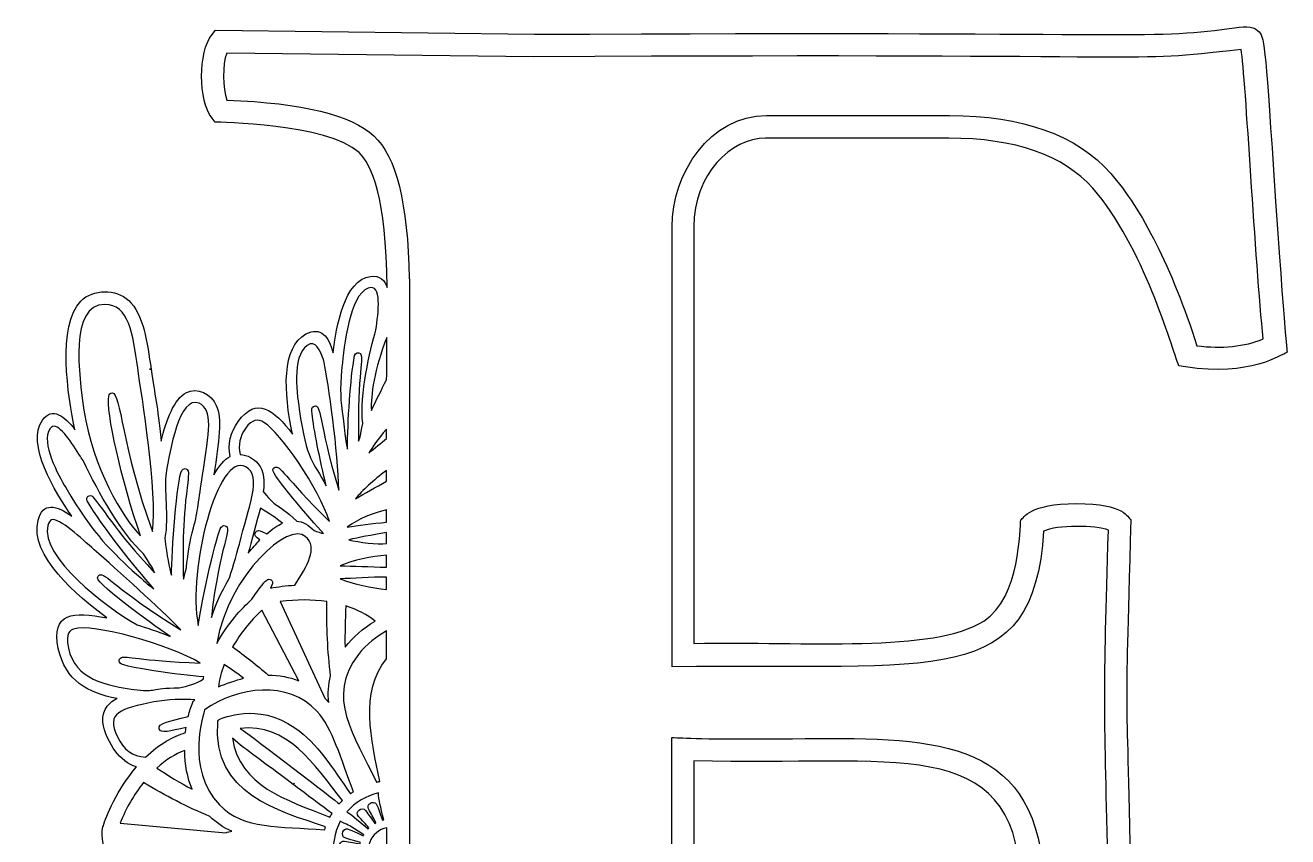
# Model space of a CAD drawing. Header units: millimetres. Extents: x -471 to 1551, y -2688 to 316.
# Drawn here: x 397.4 to 500.4, y -521.6 to -455.4 of the extents above; entities that cross this region are included whole.
import ezdxf

# ---------------------------------------------------------------- set-up
doc = ezdxf.new("R2010")
doc.units = ezdxf.units.MM
doc.header["$MEASUREMENT"] = 0
doc.layers.add('Layer 1', color=7, linetype='Continuous')

msp = doc.modelspace()

# ---------------------------------------------------------------- linework, layer by layer
at = {"layer": 'Layer 1', "color": 250}
for points, knots in [([(499.2874, -467.2143), (498.5871, -456.7831), (498.5503, -456.304), (498.0158, -455.8248), (498.0158, -455.8248), (497.4998, -455.3824), (496.8916, -455.4746), (495.6752, -455.6404), (495.6752, -455.6404), (488.9669, -456.5804), (488.5983, -455.8616), (438.9858, -456.1196), (438.9858, -456.1196), (438.9858, -456.1196), (412.9448, -455.7878), (412.9448, -455.7878), (412.9448, -455.7878), (412.9448, -455.7878), (412.6684, -456.138), (412.6684, -456.138), (412.6684, -456.138), (411.5257, -457.5755), (411.5257, -461.5194), (412.6684, -462.957), (412.6684, -462.957), (412.6684, -462.957), (412.9264, -463.2887), (412.9264, -463.2887), (412.9264, -463.2887), (413.1107, -463.3072), (422.049, -463.3624), (424.6661, -465.7767), (424.6661, -465.7767), (425.6797, -466.7167), (426.8961, -469.3889), (426.9513, -476.7792), (426.9513, -476.7792), (426.767, -476.171), (426.38, -475.784), (425.5875, -475.8761), (425.5875, -475.8761), (423.4681, -476.1341), (422.8047, -479.9859), (422.5467, -482.1053), (422.5467, -482.1053), (422.1965, -480.7784), (421.533, -479.9491), (420.3351, -480.5757), (420.3351, -480.5757), (418.3632, -481.6078), (418.4737, -485.3489), (419.2478, -488.74), (419.2478, -488.74), (417.6997, -486.7496), (416.2991, -485.6438), (414.8062, -487.7079), (414.8062, -487.7079), (414.1428, -488.6478), (413.9401, -489.5693), (414.1428, -490.5644), (414.1428, -490.5644), (413.682, -490.8224), (413.2397, -491.32), (412.8158, -492.0572), (412.8158, -492.0572), (413.2397, -489.3112), (413.4978, -487.4683), (413.0185, -486.3993), (413.0185, -486.3993), (412.6131, -485.4779), (411.452, -484.9066), (410.5858, -485.3489), (410.5858, -485.3489), (409.5722, -485.8465), (408.9271, -487.6341), (408.5217, -489.3112), (408.5217, -489.3112), (408.2084, -486.3256), (408.0057, -485.6437), (407.7108, -483.4505), (407.7108, -483.4505), (407.7108, -483.4505), (407.5633, -483.4508), (407.5633, -483.4508), (407.5633, -483.4508), (407.5633, -483.4508), (407.6923, -483.4323), (407.6923, -483.4323), (407.6923, -483.4323), (407.3975, -481.3129), (407.0657, -478.917), (405.8678, -477.8297), (405.8678, -477.8297), (404.8357, -476.9083), (402.9743, -476.8714), (401.9607, -477.885), (401.9607, -477.885), (400.0256, -479.857), (400.8918, -485.6992), (401.4815, -488.3899), (401.4815, -488.3899), (400.6522, -487.2842), (399.6386, -486.4917), (398.8277, -487.5975), (398.8277, -487.5975), (397.427, -489.4957), (399.8966, -493.495), (401.2235, -495.4485), (401.2235, -495.4485), (399.9888, -494.527), (398.8461, -494.269), (398.4775, -495.7803), (398.4775, -495.7803), (397.7404, -498.6553), (401.6843, -501.9726), (404.0801, -503.7419), (404.0801, -503.7419), (401.3341, -503.1889), (399.528, -503.318), (400.1178, -506.2299), (400.1178, -506.2299), (400.7444, -508.9022), (402.4768, -509.8421), (404.9279, -510.3213), (404.9279, -510.3213), (404.3934, -510.5793), (403.6562, -511.1137), (403.7668, -512.238), (403.7668, -512.238), (403.8405, -513.0489), (404.3934, -514.0994), (404.7436, -514.5601), (404.7436, -514.5601), (405.2412, -515.2421), (405.8125, -515.6844), (406.4943, -515.9055), (406.4943, -515.9055), (404.9831, -517.6932), (403.951, -520.0153), (403.8036, -520.7156), (403.8036, -520.7156), (403.8036, -520.7156), (403.7668, -520.7893), (403.7668, -520.7893), (403.7668, -520.7893), (403.2876, -522.19), (405.1306, -526.3735), (406.7708, -528.2718), (406.7708, -528.2718), (406.4575, -528.6772), (406.439, -529.3591), (407.0104, -529.9489), (407.0104, -529.9489), (406.5681, -530.1332), (406.2548, -530.4465), (406.1443, -530.815), (406.1443, -530.815), (405.9046, -531.46), (406.347, -531.8471), (406.3839, -531.8471), (406.3839, -531.8471), (406.605, -532.0867), (406.9552, -532.2526), (407.3606, -532.3079), (407.3606, -532.3079), (406.6972, -533.5979), (407.8398, -534.7221), (409.1483, -533.8928), (409.1483, -533.8928), (409.3326, -535.1644), (410.2726, -535.2382), (410.4384, -534.7774), (410.4384, -534.7774), (410.5121, -535.2566), (411.0282, -538.6108), (412.8158, -541.0251), (412.8158, -541.0251), (411.3967, -541.707), (409.8487, -542.61), (409.5538, -544.1581), (409.5538, -544.1581), (409.259, -545.5772), (410.3463, -545.9458), (411.7838, -545.743), (411.7838, -545.743), (407.9136, -547.7519), (405.9416, -548.6733), (405.8311, -550.3504), (405.8311, -550.3504), (405.7389, -551.6589), (406.9369, -551.8432), (408.2269, -551.6037), (408.2269, -551.6037), (406.7526, -552.6726), (405.8495, -553.3361), (404.0618, -554.4602), (404.0618, -554.4602), (401.924, -555.8978), (399.4176, -557.0588), (400.0995, -559.6758), (400.0995, -559.6758), (401.2421, -564.0436), (409.1484, -560.7631), (414.5667, -555.0315), (414.5667, -555.0315), (414.1244, -555.9346), (413.3873, -557.2799), (412.9818, -558.3489), (412.9818, -558.3489), (412.3552, -558.9386), (411.8023, -559.9154), (411.8392, -561.574), (411.8392, -561.574), (411.876, -563.3617), (412.5027, -564.5781), (413.6821, -565.1678), (413.6821, -565.1678), (413.6821, -565.1678), (413.8848, -565.2784), (413.8848, -565.2784), (413.8848, -565.2784), (413.8848, -565.2784), (414.106, -565.2784), (414.106, -565.2784), (414.106, -565.2784), (442.764, -564.5781), (462.281, -565.2231), (466.7778, -565.2784), (466.7778, -565.2784), (466.9068, -565.1494), (468.6945, -564.4675), (468.6945, -561.5188), (468.6945, -561.5188), (468.6945, -558.5885), (466.8699, -557.8882), (466.7594, -557.7776), (466.7594, -557.7776), (462.2073, -557.5933), (459.4612, -557.6118), (455.9412, -555.5108), (455.9412, -555.5108), (452.4396, -553.4282), (451.9973, -548.1573), (451.9973, -543.7895), (451.9973, -543.7895), (451.9973, -543.7895), (451.9971, -515.4076), (451.9971, -515.4076), (451.9971, -515.4076), (468.4547, -515.85), (478.0012, -513.0855), (478.6647, -525.12), (478.6647, -525.12), (478.6647, -525.12), (478.6831, -525.4702), (478.6831, -525.4702), (478.6831, -525.4702), (478.9411, -525.6176), (479.3098, -526.7971), (483.2352, -526.7971), (483.2352, -526.7971), (487.1976, -526.7971), (487.4187, -525.5255), (487.6399, -525.378), (487.6399, -525.378), (487.2529, -506.3402), (487.1423, -514.8731), (487.6399, -495.7248), (487.6399, -495.7248), (487.3634, -495.5589), (487.1976, -494.4163), (483.2168, -494.4163), (483.2168, -494.4163), (479.2913, -494.4163), (478.9411, -495.5958), (478.6647, -495.7432), (478.6647, -495.7432), (478.5541, -496.3514), (478.6831, -502.0462), (475.6422, -503.9997), (475.6422, -503.9997), (471.5324, -506.6167), (461.175, -505.6399), (451.9786, -505.8242), (451.9786, -505.8242), (451.9786, -505.8242), (451.9787, -471.8401), (451.9787, -471.8401), (451.9787, -471.8401), (451.9787, -467.5091), (455.0195, -464.5973), (457.8393, -464.5973), (457.8393, -464.5973), (457.8393, -464.5973), (472.7857, -464.5973), (472.7857, -464.5973), (472.7857, -464.5973), (478.1855, -464.5973), (482.1479, -465.9795), (484.5437, -468.6887), (484.5437, -468.6887), (488.672, -473.3698), (490.9757, -481.6815), (491.5654, -483.1744), (491.5654, -483.1744), (491.5654, -483.1744), (492.1183, -483.2665), (492.1183, -483.2665), (492.1183, -483.2665), (497.3523, -484.0958), (499.9693, -482.216), (500.3747, -482.087), (500.3747, -482.087), (500.4485, -482.087), (500.2458, -481.6631), (499.2874, -467.2143)], [0, 0, 0, 0, 0.0125, 0.0125, 0.0125, 0.0125, 0.025, 0.025, 0.025, 0.025, 0.0375, 0.0375, 0.0375, 0.0375, 0.05, 0.05, 0.05, 0.05, 0.0625, 0.0625, 0.0625, 0.0625, 0.075, 0.075, 0.075, 0.075, 0.0875, 0.0875, 0.0875, 0.0875, 0.1, 0.1, 0.1, 0.1, 0.1125, 0.1125, 0.1125, 0.1125, 0.125, 0.125, 0.125, 0.125, 0.1375, 0.1375, 0.1375, 0.1375, 0.15, 0.15, 0.15, 0.15, 0.1625, 0.1625, 0.1625, 0.1625, 0.175, 0.175, 0.175, 0.175, 0.1875, 0.1875, 0.1875, 0.1875, 0.2, 0.2, 0.2, 0.2, 0.2125, 0.2125, 0.2125, 0.2125, 0.225, 0.225, 0.225, 0.225, 0.2375, 0.2375, 0.2375, 0.2375, 0.25, 0.25, 0.25, 0.25, 0.2625, 0.2625, 0.2625, 0.2625, 0.275, 0.275, 0.275, 0.275, 0.2875, 0.2875, 0.2875, 0.2875, 0.3, 0.3, 0.3, 0.3, 0.3125, 0.3125, 0.3125, 0.3125, 0.325, 0.325, 0.325, 0.325, 0.3375, 0.3375, 0.3375, 0.3375, 0.35, 0.35, 0.35, 0.35, 0.3625, 0.3625, 0.3625, 0.3625, 0.375, 0.375, 0.375, 0.375, 0.3875, 0.3875, 0.3875, 0.3875, 0.4, 0.4, 0.4, 0.4, 0.4125, 0.4125, 0.4125, 0.4125, 0.425, 0.425, 0.425, 0.425, 0.4375, 0.4375, 0.4375, 0.4375, 0.45, 0.45, 0.45, 0.45, 0.4625, 0.4625, 0.4625, 0.4625, 0.475, 0.475, 0.475, 0.475, 0.4875, 0.4875, 0.4875, 0.4875, 0.5, 0.5, 0.5, 0.5, 0.5125, 0.5125, 0.5125, 0.5125, 0.525, 0.525, 0.525, 0.525, 0.5375, 0.5375, 0.5375, 0.5375, 0.55, 0.55, 0.55, 0.55, 0.5625, 0.5625, 0.5625, 0.5625, 0.575, 0.575, 0.575, 0.575, 0.5875, 0.5875, 0.5875, 0.5875, 0.6, 0.6, 0.6, 0.6, 0.6125, 0.6125, 0.6125, 0.6125, 0.625, 0.625, 0.625, 0.625, 0.6375, 0.6375, 0.6375, 0.6375, 0.65, 0.65, 0.65, 0.65, 0.6625, 0.6625, 0.6625, 0.6625, 0.675, 0.675, 0.675, 0.675, 0.6875, 0.6875, 0.6875, 0.6875, 0.7, 0.7, 0.7, 0.7, 0.7125, 0.7125, 0.7125, 0.7125, 0.725, 0.725, 0.725, 0.725, 0.7375, 0.7375, 0.7375, 0.7375, 0.75, 0.75, 0.75, 0.75, 0.7625, 0.7625, 0.7625, 0.7625, 0.775, 0.775, 0.775, 0.775, 0.7875, 0.7875, 0.7875, 0.7875, 0.8, 0.8, 0.8, 0.8, 0.8125, 0.8125, 0.8125, 0.8125, 0.825, 0.825, 0.825, 0.825, 0.8375, 0.8375, 0.8375, 0.8375, 0.85, 0.85, 0.85, 0.85, 0.8625, 0.8625, 0.8625, 0.8625, 0.875, 0.875, 0.875, 0.875, 0.8875, 0.8875, 0.8875, 0.8875, 0.9, 0.9, 0.9, 0.9, 0.9125, 0.9125, 0.9125, 0.9125, 0.925, 0.925, 0.925, 0.925, 0.9375, 0.9375, 0.9375, 0.9375, 0.95, 0.95, 0.95, 0.95, 0.9625, 0.9625, 0.9625, 0.9625, 0.975, 0.975, 0.975, 0.975, 1, 1, 1, 1]), ([(493.0398, -481.5341), (490.9573, -475.139), (488.5799, -470.421), (485.9997, -467.4723), (485.9997, -467.4723), (483.2352, -464.3393), (478.8306, -462.7543), (472.8594, -462.7543), (472.8594, -462.7543), (472.8594, -462.7543), (457.913, -462.7543), (457.913, -462.7543), (457.913, -462.7543), (453.3056, -462.7543), (450.2094, -467.4539), (450.2094, -471.8401), (450.2094, -471.8401), (450.2094, -471.8401), (450.2094, -507.7226), (450.2094, -507.7226), (450.2094, -507.7226), (471.9748, -507.483), (479.6968, -509.584), (480.5262, -496.6648), (480.5262, -496.6648), (481.5951, -496.1488), (484.8203, -496.1857), (485.8154, -496.5727), (485.8154, -496.5727), (485.3916, -509.9894), (485.4468, -511.3532), (485.8154, -524.6409), (485.8154, -524.6409), (484.8386, -525.0832), (481.5766, -525.1017), (480.5077, -524.5856), (480.5077, -524.5856), (479.6784, -513.3252), (471.256, -513.5094), (460.0324, -513.6016), (460.0324, -513.6016), (452.4394, -513.6752), (451.2047, -513.5279), (450.191, -513.5094), (450.191, -513.5094), (450.191, -513.5094), (450.191, -543.7892), (450.191, -543.7892), (450.191, -543.7892), (450.191, -548.6362), (450.7439, -554.5336), (455.0379, -557.0954), (455.0379, -557.0954), (458.6317, -559.2516), (461.3224, -559.3991), (466.2063, -559.6018), (466.2063, -559.6018), (467.1094, -560.3389), (467.1094, -562.6611), (466.2431, -563.4351), (466.2431, -563.4351), (448.735, -563.0112), (431.7429, -563.0112), (414.327, -563.4351), (414.327, -563.4351), (413.4977, -562.8269), (413.3871, -560.2836), (414.3638, -559.6018), (414.3638, -559.6018), (419.303, -559.3991), (421.662, -559.1963), (424.7766, -557.0584), (424.7766, -557.0584), (428.7758, -554.3124), (428.8127, -547.9542), (428.7942, -542.8124), (428.7942, -542.8124), (428.7942, -542.7939), (428.7942, -476.5211), (428.7758, -476.0788), (428.7758, -476.0788), (428.7758, -476.0788), (428.7758, -476.0788), (428.7573, -476.0603), (428.7573, -476.0603), (428.6467, -469.9048), (427.6884, -466.0715), (425.8823, -464.4128), (425.8823, -464.4128), (424.0209, -462.6989), (420.0954, -461.7405), (413.8846, -461.4825), (413.8846, -461.4825), (413.516, -460.561), (413.516, -458.589), (413.8662, -457.6492), (413.8662, -457.6492), (413.8662, -457.6492), (438.9304, -457.9625), (438.9304, -457.9625), (438.9304, -457.9625), (493.9243, -457.6492), (486.1286, -458.5338), (496.6519, -457.3543), (496.6519, -457.3543), (497.002, -459.658), (497.813, -474.7703), (498.4396, -480.9811), (498.4396, -480.9811), (496.91, -481.6078), (495.0855, -481.7921), (493.0398, -481.5341)], [0, 0, 0, 0, 0.03448276, 0.03448276, 0.03448276, 0.03448276, 0.06896552, 0.06896552, 0.06896552, 0.06896552, 0.10344828, 0.10344828, 0.10344828, 0.10344828, 0.13793103, 0.13793103, 0.13793103, 0.13793103, 0.17241379, 0.17241379, 0.17241379, 0.17241379, 0.20689655, 0.20689655, 0.20689655, 0.20689655, 0.24137931, 0.24137931, 0.24137931, 0.24137931, 0.27586207, 0.27586207, 0.27586207, 0.27586207, 0.31034483, 0.31034483, 0.31034483, 0.31034483, 0.34482759, 0.34482759, 0.34482759, 0.34482759, 0.37931034, 0.37931034, 0.37931034, 0.37931034, 0.4137931, 0.4137931, 0.4137931, 0.4137931, 0.44827586, 0.44827586, 0.44827586, 0.44827586, 0.48275862, 0.48275862, 0.48275862, 0.48275862, 0.51724138, 0.51724138, 0.51724138, 0.51724138, 0.55172414, 0.55172414, 0.55172414, 0.55172414, 0.5862069, 0.5862069, 0.5862069, 0.5862069, 0.62068966, 0.62068966, 0.62068966, 0.62068966, 0.65517241, 0.65517241, 0.65517241, 0.65517241, 0.68965517, 0.68965517, 0.68965517, 0.68965517, 0.72413793, 0.72413793, 0.72413793, 0.72413793, 0.75862069, 0.75862069, 0.75862069, 0.75862069, 0.79310345, 0.79310345, 0.79310345, 0.79310345, 0.82758621, 0.82758621, 0.82758621, 0.82758621, 0.86206897, 0.86206897, 0.86206897, 0.86206897, 0.89655172, 0.89655172, 0.89655172, 0.89655172, 0.93103448, 0.93103448, 0.93103448, 0.93103448, 1, 1, 1, 1]), ([(423.2654, -483.2664), (423.4497, -481.6078), (423.8735, -477.4058), (425.4032, -476.8345), (425.4032, -476.8345), (426.6011, -476.3922), (426.2141, -478.8802), (426.0482, -480.244), (426.0482, -480.244), (425.5506, -481.9027), (424.7028, -485.4964), (424.9609, -487.8922), (424.9609, -487.8922), (424.7582, -488.9612), (424.8134, -488.869), (424.6291, -489.3298), (424.6291, -489.3298), (424.537, -483.5613), (425.0714, -482.4924), (424.7766, -482.1791), (424.7766, -482.1791), (424.6291, -482.0133), (424.3527, -482.1054), (424.2974, -482.3266), (424.2974, -482.3266), (423.9473, -484.2433), (423.7261, -487.7449), (423.7261, -489.9749), (423.7261, -489.9749), (423.5418, -489.2929), (423.6524, -489.7906), (423.3575, -487.4316), (423.3575, -487.4316), (423.1548, -485.865), (423.081, -485.349), (423.2654, -483.2664)], [0, 0, 0, 0, 0.1, 0.1, 0.1, 0.1, 0.2, 0.2, 0.2, 0.2, 0.3, 0.3, 0.3, 0.3, 0.4, 0.4, 0.4, 0.4, 0.5, 0.5, 0.5, 0.5, 0.6, 0.6, 0.6, 0.6, 0.7, 0.7, 0.7, 0.7, 0.8, 0.8, 0.8, 0.8, 1, 1, 1, 1]), ([(403.9142, -478.1614), (405.8678, -478.143), (406.2179, -480.5573), (406.605, -483.3401), (406.605, -483.3401), (406.9183, -485.5517), (408.2083, -493.458), (407.8213, -496.7016), (407.8213, -496.7016), (405.278, -489.8273), (405.2596, -485.3858), (404.5225, -485.3858), (404.5225, -485.3858), (404.375, -485.3858), (404.2645, -485.4965), (404.246, -485.6439), (404.246, -485.6439), (404.0064, -486.7865), (405.2596, -492.5734), (406.8446, -497.0518), (406.8446, -497.0518), (405.407, -495.6327), (402.8822, -491.4123), (402.2188, -486.7865), (402.2188, -486.7865), (401.7948, -483.9115), (401.0392, -478.1799), (403.9142, -478.1614)], [0, 0, 0, 0, 0.125, 0.125, 0.125, 0.125, 0.25, 0.25, 0.25, 0.25, 0.375, 0.375, 0.375, 0.375, 0.5, 0.5, 0.5, 0.5, 0.625, 0.625, 0.625, 0.625, 0.75, 0.75, 0.75, 0.75, 1, 1, 1, 1]), ([(426.9328, -480.8706), (426.9328, -482.0501), (426.9328, -483.1928), (426.9144, -484.3169), (426.9144, -484.3169), (426.4721, -485.1462), (426.0666, -485.994), (425.6796, -486.8049), (425.6796, -486.8049), (425.5875, -485.6439), (425.9377, -483.377), (426.9328, -480.8706)], [0, 0, 0, 0, 0.25, 0.25, 0.25, 0.25, 0.5, 0.5, 0.5, 0.5, 1, 1, 1, 1]), ([(420.6852, -481.3867), (421.2381, -481.184), (421.6988, -482.345), (421.8094, -482.8979), (421.8094, -482.8979), (422.1596, -484.4644), (422.9705, -490.2697), (423.0074, -493.329), (423.0074, -493.329), (421.2934, -487.5237), (421.6251, -486.2336), (420.9985, -486.4732), (420.9985, -486.4732), (420.7773, -486.5469), (420.7958, -486.7681), (420.8326, -487.0999), (420.8326, -487.0999), (420.9433, -488.2056), (421.4777, -490.9148), (421.9937, -492.9789), (421.9937, -492.9789), (420.888, -490.8779), (420.4088, -491.0438), (419.7822, -486.7128), (419.7822, -486.7128), (419.561, -485.1832), (419.1739, -481.9395), (420.6852, -481.3867)], [0, 0, 0, 0, 0.125, 0.125, 0.125, 0.125, 0.25, 0.25, 0.25, 0.25, 0.375, 0.375, 0.375, 0.375, 0.5, 0.5, 0.5, 0.5, 0.625, 0.625, 0.625, 0.625, 0.75, 0.75, 0.75, 0.75, 1, 1, 1, 1]), ([(408.9271, -491.8915), (409.222, -490.1407), (409.996, -485.5333), (411.6178, -486.2336), (411.6178, -486.2336), (412.7789, -486.7312), (412.4471, -488.5189), (411.8943, -492.0943), (411.8943, -492.0943), (411.5625, -494.1768), (411.5257, -495.0246), (411.1571, -496.3884), (411.1571, -496.3884), (410.8438, -497.4757), (410.6411, -498.8395), (410.5858, -499.5582), (410.5858, -499.5582), (410.5858, -499.5767), (410.6043, -499.6872), (410.3278, -500.5903), (410.3278, -500.5903), (410.291, -498.4525), (410.2541, -496.0382), (410.6411, -493.0895), (410.6411, -493.0895), (410.7701, -491.9469), (410.7517, -491.8363), (410.7148, -491.7626), (410.7148, -491.7626), (410.6595, -491.523), (410.3094, -491.4861), (410.1988, -491.7257), (410.1988, -491.7257), (409.8118, -492.3707), (409.3695, -498.3972), (409.351, -500.2586), (409.351, -500.2586), (409.1667, -499.632), (408.9824, -498.7105), (408.8166, -497.2178), (408.8166, -497.2178), (409.1667, -495.5405), (408.706, -493.1631), (408.9271, -491.8915)], [0, 0, 0, 0, 0.08333333, 0.08333333, 0.08333333, 0.08333333, 0.16666667, 0.16666667, 0.16666667, 0.16666667, 0.25, 0.25, 0.25, 0.25, 0.33333333, 0.33333333, 0.33333333, 0.33333333, 0.41666667, 0.41666667, 0.41666667, 0.41666667, 0.5, 0.5, 0.5, 0.5, 0.58333333, 0.58333333, 0.58333333, 0.58333333, 0.66666667, 0.66666667, 0.66666667, 0.66666667, 0.75, 0.75, 0.75, 0.75, 0.83333333, 0.83333333, 0.83333333, 0.83333333, 1, 1, 1, 1]), ([(400.726, -493.1078), (400.1547, -492.1126), (398.6434, -489.4587), (399.4544, -488.2977), (399.4544, -488.2977), (399.5281, -488.2056), (399.6018, -488.1319), (399.6755, -488.1134), (399.6755, -488.1134), (400.2284, -487.9107), (401.2973, -489.5693), (401.9239, -490.5646), (401.9239, -490.5646), (402.0161, -490.712), (402.1266, -490.8594), (402.2188, -491.0069), (402.2188, -491.0069), (403.3061, -493.3843), (405.4071, -497.0518), (407.0842, -498.5077), (407.0842, -498.5077), (408.0056, -500.0373), (407.6923, -499.3555), (407.9873, -500.0558), (407.9873, -500.0558), (404.5041, -496.2961), (404.6146, -495.9275), (402.9375, -493.8634), (402.9375, -493.8634), (402.7164, -493.6054), (402.3109, -493.8819), (402.4768, -494.1767), (402.4768, -494.1767), (403.7484, -496.333), (406.2917, -499.5398), (407.932, -501.3643), (407.932, -501.3643), (407.3422, -500.9589), (407.5449, -501.1063), (406.5129, -500.1849), (406.5129, -500.1849), (404.6146, -498.4525), (402.9559, -496.9596), (400.726, -493.1078)], [0, 0, 0, 0, 0.08333333, 0.08333333, 0.08333333, 0.08333333, 0.16666667, 0.16666667, 0.16666667, 0.16666667, 0.25, 0.25, 0.25, 0.25, 0.33333333, 0.33333333, 0.33333333, 0.33333333, 0.41666667, 0.41666667, 0.41666667, 0.41666667, 0.5, 0.5, 0.5, 0.5, 0.58333333, 0.58333333, 0.58333333, 0.58333333, 0.66666667, 0.66666667, 0.66666667, 0.66666667, 0.75, 0.75, 0.75, 0.75, 0.83333333, 0.83333333, 0.83333333, 0.83333333, 1, 1, 1, 1]), ([(415.3959, -488.2793), (415.9488, -487.5052), (416.4095, -487.4869), (416.9072, -487.8002), (416.9072, -487.8002), (418.2709, -488.6479), (421.3856, -493.1447), (422.2517, -495.8724), (422.2517, -495.8724), (418.4368, -492.0759), (418.2341, -491.2834), (417.8102, -491.4493), (417.8102, -491.4493), (417.718, -491.4861), (417.6443, -491.5599), (417.6259, -491.652), (417.6259, -491.652), (417.5337, -492.0574), (420.6852, -495.6881), (421.7725, -496.8675), (421.7725, -496.8675), (421.5514, -496.8122), (421.2749, -496.7201), (420.9984, -496.6095), (420.9984, -496.6095), (420.5377, -496.1488), (420.077, -495.8908), (419.5793, -495.8354), (419.5793, -495.8354), (417.7179, -494.1215), (418.234, -495.0798), (416.8518, -493.4396), (416.8518, -493.4396), (416.9624, -492.6287), (416.9624, -491.7993), (416.4095, -491.1359), (416.4095, -491.1359), (416.1146, -490.7857), (415.5617, -490.4356), (414.9719, -490.3987), (414.9719, -490.3987), (414.7878, -489.6246), (414.9352, -488.9612), (415.3959, -488.2793)], [0, 0, 0, 0, 0.08333333, 0.08333333, 0.08333333, 0.08333333, 0.16666667, 0.16666667, 0.16666667, 0.16666667, 0.25, 0.25, 0.25, 0.25, 0.33333333, 0.33333333, 0.33333333, 0.33333333, 0.41666667, 0.41666667, 0.41666667, 0.41666667, 0.5, 0.5, 0.5, 0.5, 0.58333333, 0.58333333, 0.58333333, 0.58333333, 0.66666667, 0.66666667, 0.66666667, 0.66666667, 0.75, 0.75, 0.75, 0.75, 0.83333333, 0.83333333, 0.83333333, 0.83333333, 1, 1, 1, 1]), ([(426.9144, -489.1086), (426.4905, -489.4404), (425.8823, -489.9196), (425.4768, -490.2881), (425.4768, -490.2881), (425.7165, -489.8273), (426.1588, -489.2008), (426.9144, -488.3346), (426.9144, -488.3346), (426.9144, -488.5926), (426.9144, -488.8506), (426.9144, -489.1086)], [0, 0, 0, 0, 0.25, 0.25, 0.25, 0.25, 0.5, 0.5, 0.5, 0.5, 1, 1, 1, 1]), ([(415.4328, -491.4123), (416.7782, -492.1495), (415.6355, -494.7112), (414.8983, -497.7153), (414.8983, -497.7153), (414.6772, -498.5631), (414.198, -500.1665), (414.0505, -500.5903), (414.0505, -500.5903), (413.4424, -501.5855), (412.9632, -502.636), (412.613, -503.7049), (412.613, -503.7049), (413.2949, -497.7522), (414.3822, -496.4068), (413.7372, -496.2225), (413.7372, -496.2225), (413.6082, -496.1857), (413.4976, -496.241), (413.4239, -496.3515), (413.4239, -496.3515), (413.0553, -496.7201), (411.8758, -502.1016), (411.5441, -504.35), (411.5441, -504.35), (410.6411, -499.7978), (413.1291, -490.1591), (415.4328, -491.4123)], [0, 0, 0, 0, 0.125, 0.125, 0.125, 0.125, 0.25, 0.25, 0.25, 0.25, 0.375, 0.375, 0.375, 0.375, 0.5, 0.5, 0.5, 0.5, 0.625, 0.625, 0.625, 0.625, 0.75, 0.75, 0.75, 0.75, 1, 1, 1, 1]), ([(426.9144, -491.7072), (426.9144, -492.002), (426.9144, -492.297), (426.9144, -492.5918), (426.9144, -492.5918), (426.0298, -493.071), (425.1267, -493.587), (424.3711, -494.0294), (424.3711, -494.0294), (424.924, -493.3474), (425.8086, -492.5365), (426.9144, -491.7072)], [0, 0, 0, 0, 0.25, 0.25, 0.25, 0.25, 0.5, 0.5, 0.5, 0.5, 1, 1, 1, 1]), ([(399.27, -496.204), (399.3437, -495.946), (399.4358, -495.7801), (399.5648, -495.7432), (399.5648, -495.7432), (400.1915, -495.5221), (402.0528, -497.2913), (403.048, -498.1759), (403.048, -498.1759), (404.9463, -499.8346), (408.4479, -502.986), (410.125, -504.7184), (410.125, -504.7184), (404.7619, -501.4011), (403.9511, -500.0189), (403.4903, -500.24), (403.4903, -500.24), (403.3982, -500.2769), (403.3429, -500.369), (403.3245, -500.4796), (403.3245, -500.4796), (403.306, -501.0694), (408.5032, -504.7553), (409.2588, -505.2529), (409.2588, -505.2529), (408.2267, -504.8474), (407.25, -504.5157), (406.5496, -504.313), (406.5496, -504.313), (403.988, -502.8571), (398.6618, -498.7658), (399.27, -496.204)], [0, 0, 0, 0, 0.11111111, 0.11111111, 0.11111111, 0.11111111, 0.22222222, 0.22222222, 0.22222222, 0.22222222, 0.33333333, 0.33333333, 0.33333333, 0.33333333, 0.44444444, 0.44444444, 0.44444444, 0.44444444, 0.55555556, 0.55555556, 0.55555556, 0.55555556, 0.66666667, 0.66666667, 0.66666667, 0.66666667, 0.77777778, 0.77777778, 0.77777778, 0.77777778, 1, 1, 1, 1]), ([(416.5754, -497.3835), (416.2805, -497.6968), (415.9672, -498.047), (415.6171, -498.4525), (415.6171, -498.4525), (415.8382, -497.6784), (416.3727, -495.7064), (416.6123, -494.785), (416.6123, -494.785), (417.3495, -495.2273), (417.9024, -495.5959), (418.4184, -496.0198), (418.4184, -496.0198), (418.0129, -496.1856), (417.5891, -496.4805), (417.1468, -496.8859), (417.1468, -496.8859), (416.5755, -496.5911), (416.4833, -496.5911), (416.3727, -496.6279), (416.3727, -496.6279), (416.2805, -496.6648), (416.2068, -496.7569), (416.1884, -496.8675), (416.1884, -496.8675), (416.1331, -496.9965), (416.1884, -497.1071), (416.5754, -497.3835)], [0, 0, 0, 0, 0.125, 0.125, 0.125, 0.125, 0.25, 0.25, 0.25, 0.25, 0.375, 0.375, 0.375, 0.375, 0.5, 0.5, 0.5, 0.5, 0.625, 0.625, 0.625, 0.625, 0.75, 0.75, 0.75, 0.75, 1, 1, 1, 1]), ([(426.9144, -494.914), (426.9144, -495.2457), (426.9144, -495.5959), (426.9144, -495.9276), (426.9144, -495.9276), (425.7533, -496.0566), (424.5554, -496.1856), (423.7076, -496.3331), (423.7076, -496.3331), (424.5738, -495.6511), (425.8086, -495.2088), (426.9144, -494.914)], [0, 0, 0, 0, 0.25, 0.25, 0.25, 0.25, 0.5, 0.5, 0.5, 0.5, 1, 1, 1, 1]), ([(420.2797, -497.0887), (421.367, -498.0286), (420.4272, -499.5029), (419.4136, -501.0695), (419.4136, -501.0695), (418.7316, -501.1063), (418.0129, -501.1985), (417.4416, -501.3091), (417.4416, -501.3091), (417.6443, -500.9589), (417.6443, -500.8299), (417.5522, -500.7009), (417.5522, -500.7009), (417.4785, -500.6088), (417.3311, -500.5719), (417.2205, -500.6088), (417.2205, -500.6088), (417.0362, -500.6825), (416.5939, -501.2169), (415.912, -502.2122), (415.912, -502.2122), (415.0642, -503.0046), (413.9216, -504.2394), (413.0554, -505.8243), (413.0554, -505.8243), (414.069, -500.1111), (418.9897, -495.8723), (420.2797, -497.0887)], [0, 0, 0, 0, 0.125, 0.125, 0.125, 0.125, 0.25, 0.25, 0.25, 0.25, 0.375, 0.375, 0.375, 0.375, 0.5, 0.5, 0.5, 0.5, 0.625, 0.625, 0.625, 0.625, 0.75, 0.75, 0.75, 0.75, 1, 1, 1, 1]), ([(426.9144, -496.7754), (426.9144, -497.0702), (426.9144, -497.3835), (426.9144, -497.6785), (426.9144, -497.6785), (426.1772, -497.7521), (424.6475, -497.5863), (423.8367, -497.3651), (423.8367, -497.3651), (424.6291, -497.1992), (425.6428, -496.9781), (426.9144, -496.7754)], [0, 0, 0, 0, 0.25, 0.25, 0.25, 0.25, 0.5, 0.5, 0.5, 0.5, 1, 1, 1, 1]), ([(426.896, -498.6183), (426.896, -498.9501), (426.896, -499.2818), (426.896, -499.6135), (426.896, -499.6135), (425.5875, -499.5582), (424.0947, -499.5029), (423.1364, -499.5029), (423.1364, -499.5029), (424.15, -499.0238), (425.7165, -498.7289), (426.896, -498.6183)], [0, 0, 0, 0, 0.25, 0.25, 0.25, 0.25, 0.5, 0.5, 0.5, 0.5, 1, 1, 1, 1]), ([(426.896, -500.406), (426.896, -500.7378), (426.896, -501.0695), (426.896, -501.4196), (426.896, -501.4196), (425.7165, -501.2906), (424.1868, -501.0142), (423.1364, -500.5535), (423.1364, -500.5535), (424.1315, -500.5166), (425.6428, -500.4244), (426.896, -500.406)], [0, 0, 0, 0, 0.25, 0.25, 0.25, 0.25, 0.5, 0.5, 0.5, 0.5, 1, 1, 1, 1]), ([(422.3439, -508.4781), (422.1596, -509.1969), (422.1043, -509.9157), (422.1964, -510.6528), (422.1964, -510.6528), (422.0858, -510.5238), (421.9753, -510.3948), (421.8647, -510.2842), (421.8647, -510.2842), (421.8647, -510.2842), (418.2156, -502.4148), (418.2156, -502.4148), (418.2156, -502.4148), (419.5978, -502.2305), (420.8141, -502.2305), (422.0305, -502.4148), (422.0305, -502.4148), (421.9937, -504.442), (422.1043, -506.4877), (422.3439, -508.4781)], [0, 0, 0, 0, 0.16666667, 0.16666667, 0.16666667, 0.16666667, 0.33333333, 0.33333333, 0.33333333, 0.33333333, 0.5, 0.5, 0.5, 0.5, 0.66666667, 0.66666667, 0.66666667, 0.66666667, 1, 1, 1, 1]), ([(414.3455, -506.1007), (415.0274, -504.9581), (415.7461, -504.055), (416.7229, -503.1151), (416.7229, -503.1151), (416.7229, -503.1151), (419.7453, -508.8651), (419.7453, -508.8651), (419.7453, -508.8651), (418.9897, -508.5703), (418.1419, -508.4228), (417.2573, -508.4044), (417.2573, -508.4044), (416.2805, -507.5751), (415.3775, -506.8564), (414.3455, -506.1007)], [0, 0, 0, 0, 0.2, 0.2, 0.2, 0.2, 0.4, 0.4, 0.4, 0.4, 0.6, 0.6, 0.6, 0.6, 1, 1, 1, 1]), ([(423.5971, -502.765), (424.5185, -503.0598), (425.3478, -503.5021), (425.9745, -503.9997), (425.9745, -503.9997), (424.9792, -504.5895), (424.1684, -505.3082), (423.5233, -506.1376), (423.5233, -506.1376), (423.505, -505.0133), (423.5234, -503.8892), (423.5971, -502.765)], [0, 0, 0, 0, 0.25, 0.25, 0.25, 0.25, 0.5, 0.5, 0.5, 0.5, 1, 1, 1, 1]), ([(400.9471, -506.2113), (400.6707, -504.9212), (401.1315, -504.7369), (401.371, -504.6632), (401.371, -504.6632), (402.8638, -504.1103), (409.222, -505.9533), (411.71, -507.4277), (411.71, -507.4277), (406.5866, -507.225), (405.7019, -506.8195), (405.278, -506.9669), (405.278, -506.9669), (405.149, -507.0222), (405.0569, -507.1512), (405.0937, -507.2802), (405.0937, -507.2802), (405.1306, -507.5014), (405.149, -507.612), (407.9134, -508.0543), (407.9134, -508.0543), (409.4431, -508.2939), (410.9359, -508.4781), (411.9864, -508.5519), (411.9864, -508.5519), (411.9679, -508.6256), (411.9495, -508.6809), (411.9495, -508.7546), (411.9495, -508.7546), (411.3966, -509.0864), (410.6411, -509.3075), (409.996, -509.4549), (409.996, -509.4549), (407.5448, -509.4549), (408.1346, -509.8051), (406.568, -509.6208), (406.568, -509.6208), (403.859, -509.2521), (401.5368, -508.7546), (400.9471, -506.2113)], [0, 0, 0, 0, 0.09090909, 0.09090909, 0.09090909, 0.09090909, 0.18181818, 0.18181818, 0.18181818, 0.18181818, 0.27272727, 0.27272727, 0.27272727, 0.27272727, 0.36363636, 0.36363636, 0.36363636, 0.36363636, 0.45454545, 0.45454545, 0.45454545, 0.45454545, 0.54545455, 0.54545455, 0.54545455, 0.54545455, 0.63636364, 0.63636364, 0.63636364, 0.63636364, 0.72727273, 0.72727273, 0.72727273, 0.72727273, 0.81818182, 0.81818182, 0.81818182, 0.81818182, 1, 1, 1, 1]), ([(424.6107, -506.7274), (425.2927, -505.8612), (426.122, -505.253), (426.9144, -504.8107), (426.9144, -504.8107), (426.9144, -505.5847), (426.9144, -506.3403), (426.9144, -507.0775), (426.9144, -507.0775), (424.7029, -509.8235), (425.6612, -513.6569), (426.3615, -517.0848), (426.3615, -517.0848), (426.2694, -517.1033), (426.1772, -517.1216), (426.0851, -517.1401), (426.0851, -517.1401), (424.2606, -513.2514), (421.9016, -510.2105), (424.6107, -506.7274)], [0, 0, 0, 0, 0.16666667, 0.16666667, 0.16666667, 0.16666667, 0.33333333, 0.33333333, 0.33333333, 0.33333333, 0.5, 0.5, 0.5, 0.5, 0.66666667, 0.66666667, 0.66666667, 0.66666667, 1, 1, 1, 1]), ([(415.2485, -508.6624), (414.6035, -508.8283), (413.7925, -509.1232), (413.1844, -509.3628), (413.1844, -509.3628), (413.2581, -508.7914), (413.4055, -508.1833), (413.6635, -507.5382), (413.6635, -507.5382), (414.1795, -507.8884), (414.714, -508.2754), (415.2485, -508.6624)], [0, 0, 0, 0, 0.25, 0.25, 0.25, 0.25, 0.5, 0.5, 0.5, 0.5, 1, 1, 1, 1]), ([(421.2197, -511.3532), (422.5466, -512.7907), (423.1364, -515.1681), (424.2053, -517.9325), (424.2053, -517.9325), (424.1131, -517.9878), (424.0394, -518.0431), (423.9657, -518.0984), (423.9657, -518.0984), (422.5466, -516.0526), (421.275, -513.9701), (419.432, -512.7169), (419.432, -512.7169), (416.3173, -510.5607), (413.4608, -511.9798), (413.3133, -511.9982), (413.3133, -511.9982), (413.2027, -512.035), (413.1475, -512.1272), (413.129, -512.2378), (413.129, -512.2378), (412.6867, -518.1168), (418.0681, -519.4806), (421.9384, -520.7891), (421.9384, -520.7891), (421.9015, -520.8813), (421.883, -520.955), (421.8462, -521.0471), (421.8462, -521.0471), (418.1603, -520.7154), (415.2484, -521.0471), (413.2765, -519.0014), (413.2765, -519.0014), (410.4199, -516.0158), (412.0417, -511.5006), (412.0601, -511.2425), (412.0601, -511.2425), (414.8062, -509.3443), (418.8791, -508.8098), (421.2197, -511.3532)], [0, 0, 0, 0, 0.09090909, 0.09090909, 0.09090909, 0.09090909, 0.18181818, 0.18181818, 0.18181818, 0.18181818, 0.27272727, 0.27272727, 0.27272727, 0.27272727, 0.36363636, 0.36363636, 0.36363636, 0.36363636, 0.45454545, 0.45454545, 0.45454545, 0.45454545, 0.54545455, 0.54545455, 0.54545455, 0.54545455, 0.63636364, 0.63636364, 0.63636364, 0.63636364, 0.72727273, 0.72727273, 0.72727273, 0.72727273, 0.81818182, 0.81818182, 0.81818182, 0.81818182, 1, 1, 1, 1]), ([(404.9463, -513.4357), (403.988, -511.4638), (405.2043, -511.1505), (407.9135, -510.5975), (407.9135, -510.5975), (409.0746, -510.3764), (410.3277, -510.3764), (411.2677, -510.4317), (411.2677, -510.4317), (411.2308, -510.4685), (411.1387, -510.5054), (411.1018, -510.616), (411.1018, -510.616), (410.936, -511.0583), (410.8438, -511.3348), (410.7332, -511.7771), (410.7332, -511.7771), (409.0745, -512.2378), (408.2452, -512.33), (408.3558, -512.7907), (408.3558, -512.7907), (408.448, -513.2145), (409.2404, -512.975), (410.5489, -512.6985), (410.5489, -512.6985), (410.5304, -512.846), (410.5121, -512.975), (410.4936, -513.104), (410.4936, -513.104), (409.5168, -513.3989), (408.3926, -513.9886), (407.2316, -515.1129), (407.2316, -515.1129), (406.1996, -515.0391), (405.4439, -514.5046), (404.9463, -513.4357)], [0, 0, 0, 0, 0.1, 0.1, 0.1, 0.1, 0.2, 0.2, 0.2, 0.2, 0.3, 0.3, 0.3, 0.3, 0.4, 0.4, 0.4, 0.4, 0.5, 0.5, 0.5, 0.5, 0.6, 0.6, 0.6, 0.6, 0.7, 0.7, 0.7, 0.7, 0.8, 0.8, 0.8, 0.8, 1, 1, 1, 1]), ([(414.9536, -512.7538), (418.7869, -512.3115), (420.9985, -515.6473), (423.3022, -518.6513), (423.3022, -518.6513), (423.21, -518.7434), (423.1364, -518.8356), (423.0442, -518.9093), (423.0442, -518.9093), (422.8415, -518.7434), (416.0041, -513.4357), (414.9536, -512.7538)], [0, 0, 0, 0, 0.25, 0.25, 0.25, 0.25, 0.5, 0.5, 0.5, 0.5, 1, 1, 1, 1]), ([(422.2886, -519.9967), (418.6395, -518.5591), (414.9536, -517.4718), (414.327, -513.5647), (414.327, -513.5647), (415.5249, -514.5968), (416.6492, -515.3339), (419.2846, -517.3243), (419.2846, -517.3243), (419.2846, -517.3243), (419.3952, -517.2322), (419.3952, -517.2322), (419.3952, -517.2322), (419.3952, -517.2322), (419.303, -517.3428), (419.303, -517.3428), (419.303, -517.3428), (420.1876, -518.0063), (421.2013, -518.7803), (422.4729, -519.7018), (422.4729, -519.7018), (422.3992, -519.7939), (422.3439, -519.8861), (422.2886, -519.9967)], [0, 0, 0, 0, 0.14285714, 0.14285714, 0.14285714, 0.14285714, 0.28571429, 0.28571429, 0.28571429, 0.28571429, 0.42857143, 0.42857143, 0.42857143, 0.42857143, 0.57142857, 0.57142857, 0.57142857, 0.57142857, 0.71428571, 0.71428571, 0.71428571, 0.71428571, 1, 1, 1, 1]), ([(411.0465, -517.7298), (410.0697, -517.1953), (409.093, -516.6056), (408.1715, -515.9974), (408.1715, -515.9974), (408.8718, -515.3524), (409.6643, -514.8363), (410.4384, -514.5599), (410.4384, -514.5599), (410.4384, -515.7026), (410.6595, -516.7899), (411.0465, -517.7298)], [0, 0, 0, 0, 0.25, 0.25, 0.25, 0.25, 0.5, 0.5, 0.5, 0.5, 1, 1, 1, 1]), ([(407.0842, -517.1769), (408.8719, -518.2642), (410.6411, -519.1673), (412.4841, -519.9414), (412.4841, -519.9414), (413.0185, -520.4574), (413.6083, -520.8628), (414.2901, -521.1577), (414.2901, -521.1577), (414.1243, -521.1762), (413.9584, -521.2131), (413.7925, -521.2684), (413.7925, -521.2684), (413.7925, -521.2684), (405.1675, -520.4943), (405.1675, -520.4943), (405.1675, -520.4943), (405.6651, -519.241), (406.2733, -518.209), (407.0842, -517.1769)], [0, 0, 0, 0, 0.16666667, 0.16666667, 0.16666667, 0.16666667, 0.33333333, 0.33333333, 0.33333333, 0.33333333, 0.5, 0.5, 0.5, 0.5, 0.66666667, 0.66666667, 0.66666667, 0.66666667, 1, 1, 1, 1]), ([(426.6748, -520.2178), (426.6564, -520.2178), (426.638, -520.2178), (426.5827, -520.2363), (426.5827, -520.2363), (426.1035, -518.9462), (426.1219, -518.9093), (425.9561, -518.8357), (425.9561, -518.8357), (425.6428, -518.6882), (425.2741, -519.0383), (425.4401, -519.3333), (425.4401, -519.3333), (425.6428, -519.7019), (425.8455, -520.0889), (426.0482, -520.4575), (426.0482, -520.4575), (426.0482, -520.4575), (425.9561, -520.5128), (425.9561, -520.5128), (425.9561, -520.5128), (425.7165, -520.1627), (425.4584, -519.8125), (425.2004, -519.4623), (425.2004, -519.4623), (424.9056, -519.0569), (424.279, -519.5913), (424.6107, -519.9415), (424.6107, -519.9415), (424.9055, -520.2548), (425.2004, -520.5681), (425.4768, -520.8814), (425.4768, -520.8814), (425.4584, -520.8999), (425.4215, -520.9367), (425.4031, -520.9551), (425.4031, -520.9551), (424.8502, -520.4944), (424.0947, -519.8309), (423.6707, -519.5545), (423.6707, -519.5545), (424.3527, -518.7989), (425.2373, -518.2644), (426.2509, -518.0249), (426.2509, -518.0249), (426.2694, -518.596), (426.4168, -519.1304), (426.6748, -520.2178)], [0, 0, 0, 0, 0.07692308, 0.07692308, 0.07692308, 0.07692308, 0.15384615, 0.15384615, 0.15384615, 0.15384615, 0.23076923, 0.23076923, 0.23076923, 0.23076923, 0.30769231, 0.30769231, 0.30769231, 0.30769231, 0.38461538, 0.38461538, 0.38461538, 0.38461538, 0.46153846, 0.46153846, 0.46153846, 0.46153846, 0.53846154, 0.53846154, 0.53846154, 0.53846154, 0.61538462, 0.61538462, 0.61538462, 0.61538462, 0.69230769, 0.69230769, 0.69230769, 0.69230769, 0.76923077, 0.76923077, 0.76923077, 0.76923077, 0.84615385, 0.84615385, 0.84615385, 0.84615385, 1, 1, 1, 1]), ([(423.1364, -520.3284), (424.0947, -520.826), (423.6155, -520.5127), (425.0531, -521.4341), (425.0531, -521.4341), (425.0162, -521.471), (425.0162, -521.4894), (424.9977, -521.5263), (424.9977, -521.5263), (423.8367, -520.9918), (423.7445, -520.9181), (423.5602, -520.9734), (423.5602, -520.9734), (423.3575, -521.0471), (423.2469, -521.3051), (423.339, -521.5078), (423.339, -521.5078), (423.4127, -521.7105), (423.4127, -521.6553), (424.7766, -522.0791), (424.7766, -522.0791), (424.7581, -522.116), (424.7581, -522.1528), (424.7581, -522.1713), (424.7581, -522.1713), (424.3343, -522.0976), (423.9104, -522.0238), (423.4865, -521.9501), (423.4865, -521.9501), (423.3022, -521.9133), (423.1364, -522.0423), (423.081, -522.245), (423.081, -522.245), (423.081, -522.2635), (423.0257, -522.4477), (423.1732, -522.5951), (423.1732, -522.5951), (423.2838, -522.7426), (423.3575, -522.7058), (424.6844, -522.761), (424.6844, -522.761), (424.6844, -522.761), (424.6844, -522.8532), (424.6844, -522.8532), (424.6844, -522.8532), (421.9753, -523.0928), (424.279, -522.9085), (422.4913, -523.019), (422.4913, -523.019), (422.4729, -522.7427), (422.6756, -521.1208), (423.1364, -520.3284)], [0, 0, 0, 0, 0.07142857, 0.07142857, 0.07142857, 0.07142857, 0.14285714, 0.14285714, 0.14285714, 0.14285714, 0.21428571, 0.21428571, 0.21428571, 0.21428571, 0.28571429, 0.28571429, 0.28571429, 0.28571429, 0.35714286, 0.35714286, 0.35714286, 0.35714286, 0.42857143, 0.42857143, 0.42857143, 0.42857143, 0.5, 0.5, 0.5, 0.5, 0.57142857, 0.57142857, 0.57142857, 0.57142857, 0.64285714, 0.64285714, 0.64285714, 0.64285714, 0.71428571, 0.71428571, 0.71428571, 0.71428571, 0.78571429, 0.78571429, 0.78571429, 0.78571429, 0.85714286, 0.85714286, 0.85714286, 0.85714286, 1, 1, 1, 1]), ([(426.9513, -524.6409), (426.5274, -524.5672), (426.1035, -524.3276), (425.8087, -523.959), (425.8087, -523.959), (425.8087, -523.9405), (425.7902, -523.9222), (425.7718, -523.9037), (425.7718, -523.9037), (424.9057, -522.7242), (425.6244, -521.1024), (426.9329, -520.8628), (426.9329, -520.8628), (426.9328, -522.2082), (426.9513, -523.4614), (426.9513, -524.6409)], [0, 0, 0, 0, 0.2, 0.2, 0.2, 0.2, 0.4, 0.4, 0.4, 0.4, 0.6, 0.6, 0.6, 0.6, 1, 1, 1, 1])]:
    msp.add_open_spline(points, degree=3, knots=knots, dxfattribs=at)

doc.saveas('drawing.dxf')
